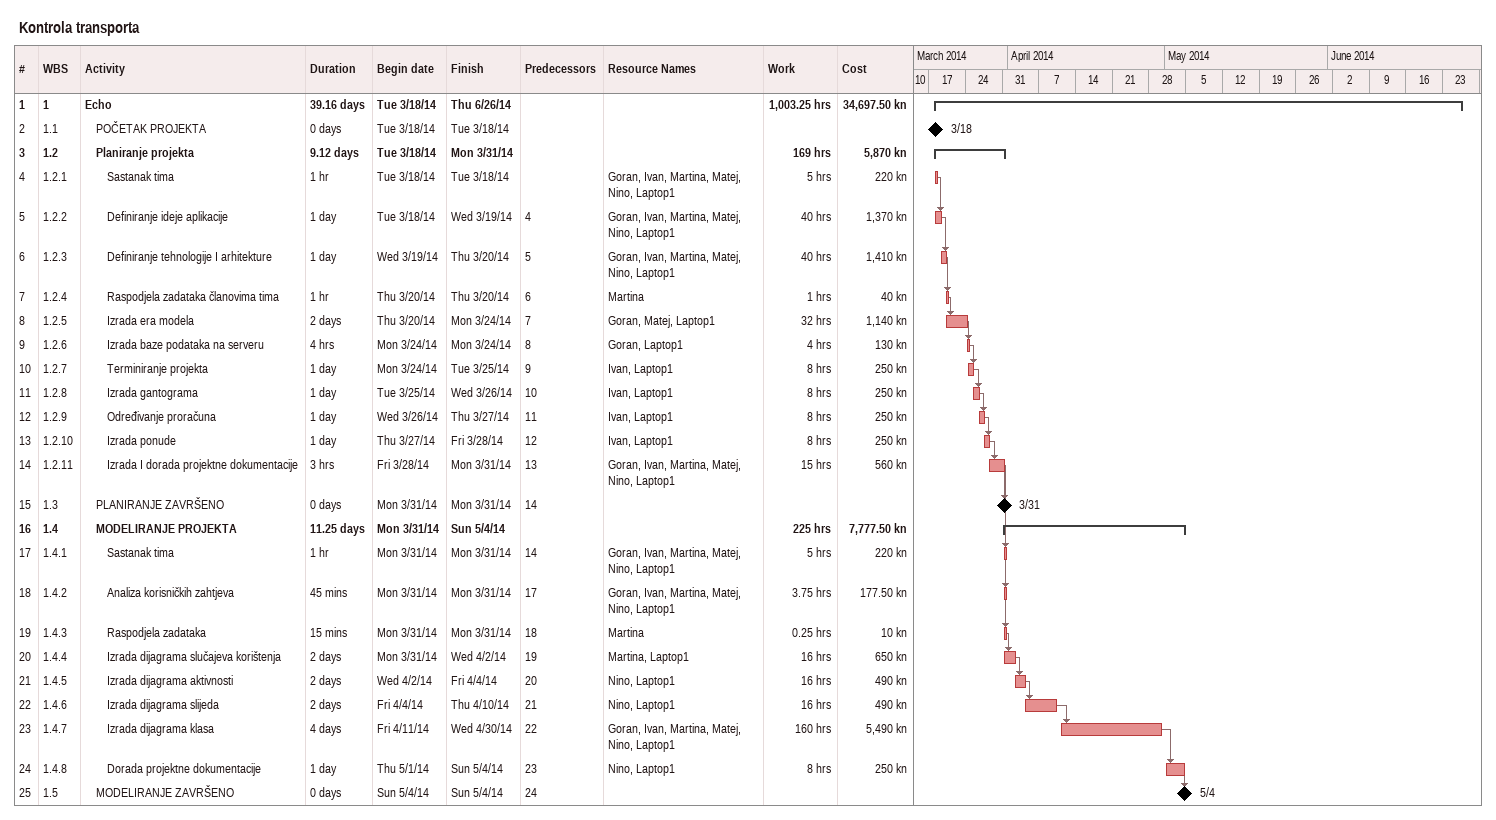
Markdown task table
Kontrola transporta

| ID | WBS | Task | Duration | Start | Finish | Predecessors | Resources | Work (h) | Cost (kn) |
|---|---|---|---|---|---|---|---|---|---|
| 1 | 1 | **Echo** | 39.16d | 2014-03-18 | 2014-06-26 |  |  | 1003.25 | 34697.50 |
| 2 | 1.1 | POČETAK PROJEKTA | 0d | 2014-03-18 | 2014-03-18 |  |  |  |  |
| 3 | 1.2 | **Planiranje projekta** | 9.12d | 2014-03-18 | 2014-03-31 |  |  | 169 | 5870 |
| 4 | 1.2.1 | Sastanak tima | 1h | 2014-03-18 | 2014-03-18 |  | Goran, Ivan, Martina, Matej, Nino, Laptop1 | 5 | 220 |
| 5 | 1.2.2 | Definiranje ideje aplikacije | 1d | 2014-03-18 | 2014-03-19 | 4 | Goran, Ivan, Martina, Matej, Nino, Laptop1 | 40 | 1370 |
| 6 | 1.2.3 | Definiranje tehnologije I arhitekture | 1d | 2014-03-19 | 2014-03-20 | 5 | Goran, Ivan, Martina, Matej, Nino, Laptop1 | 40 | 1410 |
| 7 | 1.2.4 | Raspodjela zadataka članovima tima | 1h | 2014-03-20 | 2014-03-20 | 6 | Martina | 1 | 40 |
| 8 | 1.2.5 | Izrada era modela | 2d | 2014-03-20 | 2014-03-24 | 7 | Goran, Matej, Laptop1 | 32 | 1140 |
| 9 | 1.2.6 | Izrada baze podataka na serveru | 4h | 2014-03-24 | 2014-03-24 | 8 | Goran, Laptop1 | 4 | 130 |
| 10 | 1.2.7 | Terminiranje projekta | 1d | 2014-03-24 | 2014-03-25 | 9 | Ivan, Laptop1 | 8 | 250 |
| 11 | 1.2.8 | Izrada gantograma | 1d | 2014-03-25 | 2014-03-26 | 10 | Ivan, Laptop1 | 8 | 250 |
| 12 | 1.2.9 | Određivanje proračuna | 1d | 2014-03-26 | 2014-03-27 | 11 | Ivan, Laptop1 | 8 | 250 |
| 13 | 1.2.10 | Izrada ponude | 1d | 2014-03-27 | 2014-03-28 | 12 | Ivan, Laptop1 | 8 | 250 |
| 14 | 1.2.11 | Izrada I dorada projektne dokumentacije | 3h | 2014-03-28 | 2014-03-31 | 13 | Goran, Ivan, Martina, Matej, Nino, Laptop1 | 15 | 560 |
| 15 | 1.3 | PLANIRANJE ZAVRŠENO | 0d | 2014-03-31 | 2014-03-31 | 14 |  |  |  |
| 16 | 1.4 | **MODELIRANJE PROJEKTA** | 11.25d | 2014-03-31 | 2014-05-04 |  |  | 225 | 7777.50 |
| 17 | 1.4.1 | Sastanak tima | 1h | 2014-03-31 | 2014-03-31 | 14 | Goran, Ivan, Martina, Matej, Nino, Laptop1 | 5 | 220 |
| 18 | 1.4.2 | Analiza korisničkih zahtjeva | 45min | 2014-03-31 | 2014-03-31 | 17 | Goran, Ivan, Martina, Matej, Nino, Laptop1 | 3.75 | 177.50 |
| 19 | 1.4.3 | Raspodjela zadataka | 15min | 2014-03-31 | 2014-03-31 | 18 | Martina | 0.25 | 10 |
| 20 | 1.4.4 | Izrada dijagrama slučajeva korištenja | 2d | 2014-03-31 | 2014-04-02 | 19 | Martina, Laptop1 | 16 | 650 |
| 21 | 1.4.5 | Izrada dijagrama aktivnosti | 2d | 2014-04-02 | 2014-04-04 | 20 | Nino, Laptop1 | 16 | 490 |
| 22 | 1.4.6 | Izrada dijagrama slijeda | 2d | 2014-04-04 | 2014-04-10 | 21 | Nino, Laptop1 | 16 | 490 |
| 23 | 1.4.7 | Izrada dijagrama klasa | 4d | 2014-04-11 | 2014-04-30 | 22 | Goran, Ivan, Martina, Matej, Nino, Laptop1 | 160 | 5490 |
| 24 | 1.4.8 | Dorada projektne dokumentacije | 1d | 2014-05-01 | 2014-05-04 | 23 | Nino, Laptop1 | 8 | 250 |
| 25 | 1.5 | MODELIRANJE ZAVRŠENO | 0d | 2014-05-04 | 2014-05-04 | 24 |  |  |  |
